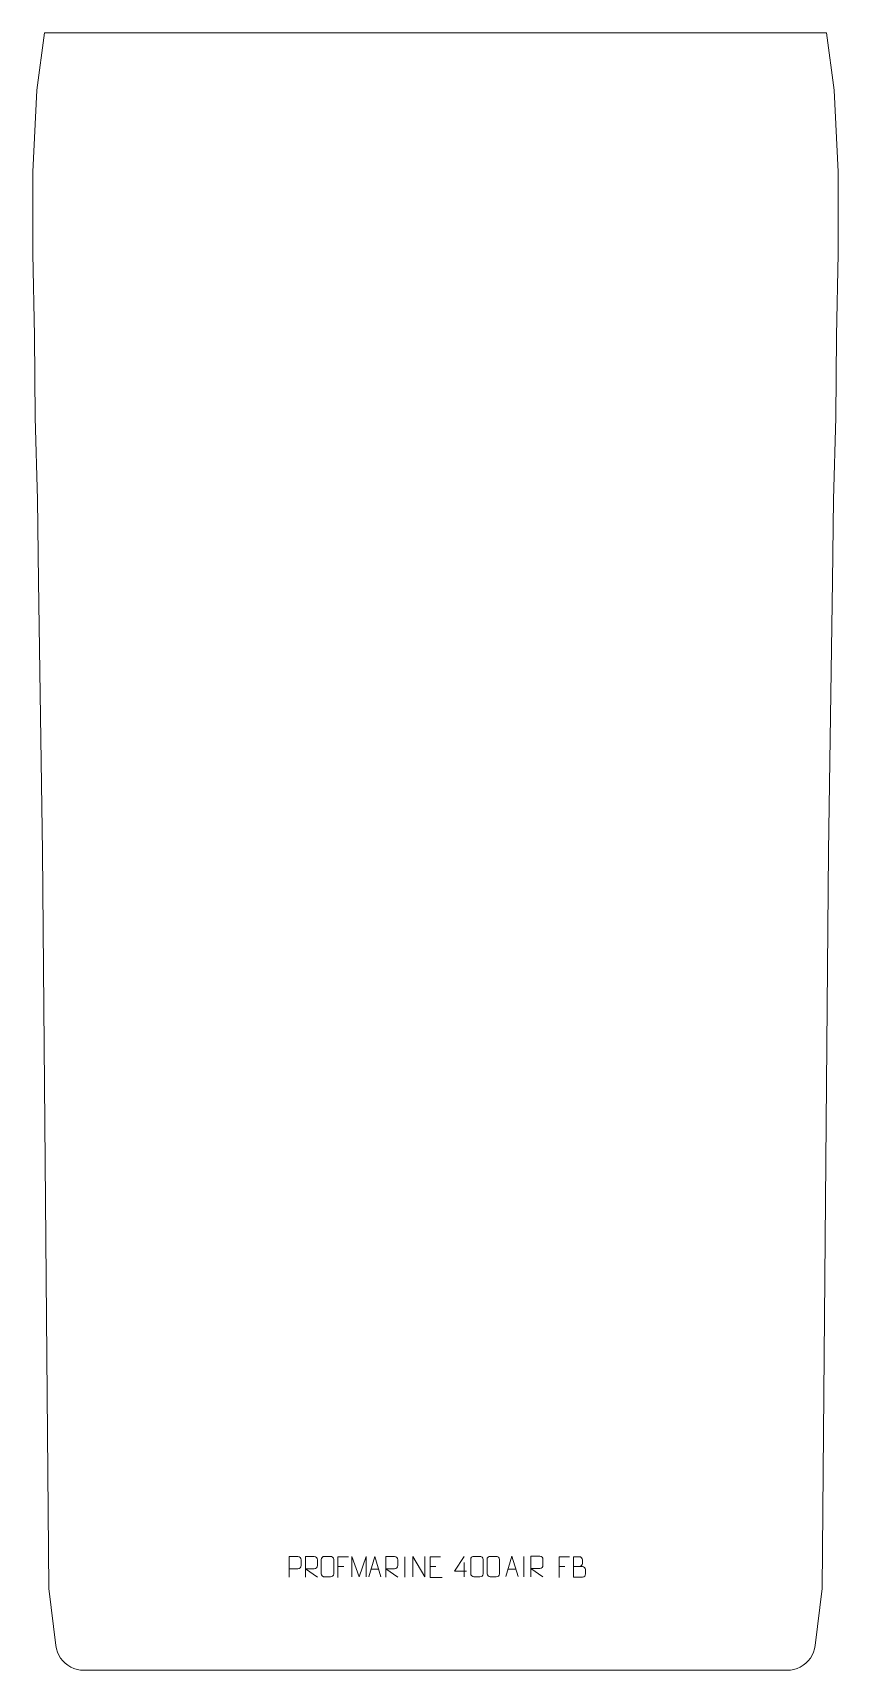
# Model space of a CAD drawing. Header units: millimetres. Extents: x -492 to 492, y -1415 to 585.
import ezdxf

# ---------------------------------------------------------------- set-up
doc = ezdxf.new("R2010")
doc.units = ezdxf.units.MM
doc.header["$MEASUREMENT"] = 0
doc.layers.add('layer 1', color=7, linetype='Continuous')

msp = doc.modelspace()

# ---------------------------------------------------------------- linework, layer by layer
at = {"layer": 'layer 1', "color": 242, "lineweight": 9}
msp.add_open_spline([(452.3889, -1406.3777), (452.3889, -1406.3777), (449.119, -1408.9327), (449.119, -1408.9327), (449.119, -1408.9327), (449.119, -1408.9327), (445.565, -1411.0733), (445.565, -1411.0733), (445.565, -1411.0733), (445.565, -1411.0733), (441.7795, -1412.7726), (441.7795, -1412.7726), (441.7795, -1412.7726), (441.7795, -1412.7726), (437.8178, -1414.0045), (437.8178, -1414.0045), (437.8178, -1414.0045), (437.8178, -1414.0045), (433.7375, -1414.7495), (433.7375, -1414.7495), (433.7375, -1414.7495), (433.7375, -1414.7495), (429.5948, -1414.9991), (429.5948, -1414.9991), (429.5948, -1414.9991), (429.5948, -1414.9991), (-429.5966, -1414.9991), (-429.5966, -1414.9991), (-429.5966, -1414.9991), (-429.5966, -1414.9991), (-433.738, -1414.7495), (-433.738, -1414.7495), (-433.738, -1414.7495), (-433.738, -1414.7495), (-437.8183, -1414.0045), (-437.8183, -1414.0045), (-437.8183, -1414.0045), (-437.8183, -1414.0045), (-441.7813, -1412.7726), (-441.7813, -1412.7726), (-441.7813, -1412.7726), (-441.7813, -1412.7726), (-445.565, -1411.0733), (-445.565, -1411.0733), (-445.565, -1411.0733), (-445.565, -1411.0733), (-449.119, -1408.9327), (-449.119, -1408.9327), (-449.119, -1408.9327), (-449.119, -1408.9327), (-452.3893, -1406.3777), (-452.3893, -1406.3777), (-452.3893, -1406.3777), (-452.3893, -1406.3777), (-455.328, -1403.45), (-455.328, -1403.45), (-455.328, -1403.45), (-455.328, -1403.45), (-457.8936, -1400.1895), (-457.8936, -1400.1895), (-457.8936, -1400.1895), (-457.8936, -1400.1895), (-460.0502, -1396.6448), (-460.0502, -1396.6448), (-460.0502, -1396.6448), (-460.0502, -1396.6448), (-461.7632, -1392.8659), (-461.7632, -1392.8659), (-461.7632, -1392.8659), (-461.7632, -1392.8659), (-463.0093, -1388.9087), (-463.0093, -1388.9087), (-463.0093, -1388.9087), (-463.0093, -1388.9087), (-463.7715, -1384.8301), (-463.7715, -1384.8301), (-463.7715, -1384.8301), (-463.7715, -1384.8301), (-472.5005, -1315.0001), (-472.5005, -1315.0001), (-472.5005, -1315.0001), (-472.5005, -1315.0001), (-480.0007, -415.0008), (-480.0007, -415.0008), (-480.0007, -415.0008), (-480.0007, -415.0008), (-485.0008, -85.0004), (-485.0008, -85.0004), (-485.0008, -85.0004), (-485.0008, -85.0004), (-485.9998, 15.0004), (-485.9998, 15.0004), (-485.9998, 15.0004), (-485.9998, 15.0004), (-488.9997, 114.9994), (-488.9997, 114.9994), (-488.9997, 114.9994), (-488.9997, 114.9994), (-490.0009, 214.9997), (-490.0009, 214.9997), (-490.0009, 214.9997), (-490.0009, 214.9997), (-491.9995, 315), (-491.9995, 315), (-491.9995, 315), (-491.9995, 315), (-491.9995, 414.999), (-491.9995, 414.999), (-491.9995, 414.999), (-491.9995, 414.999), (-486.9993, 514.9998), (-486.9993, 514.9998), (-486.9993, 514.9998), (-486.9993, 514.9998), (-477.5506, 584.9993), (-477.5506, 584.9993), (-477.5506, 584.9993), (-477.5506, 584.9993), (477.5502, 584.9993), (477.5502, 584.9993), (477.5502, 584.9993), (477.5502, 584.9993), (486.9993, 514.9998), (486.9993, 514.9998), (486.9993, 514.9998), (486.9993, 514.9998), (491.9995, 414.999), (491.9995, 414.999), (491.9995, 414.999), (491.9995, 414.999), (491.9995, 315), (491.9995, 315), (491.9995, 315), (491.9995, 315), (489.9991, 214.9997), (489.9991, 214.9997), (489.9991, 214.9997), (489.9991, 214.9997), (488.9997, 114.9994), (488.9997, 114.9994), (488.9997, 114.9994), (488.9997, 114.9994), (485.9998, 15.0004), (485.9998, 15.0004), (485.9998, 15.0004), (485.9998, 15.0004), (484.999, -85.0004), (484.999, -85.0004), (484.999, -85.0004), (484.999, -85.0004), (480.0002, -415.0008), (480.0002, -415.0008), (480.0002, -415.0008), (480.0002, -415.0008), (472.5, -1315.0001), (472.5, -1315.0001), (472.5, -1315.0001), (472.5, -1315.0001), (463.7711, -1384.8301), (463.7711, -1384.8301), (463.7711, -1384.8301), (463.7711, -1384.8301), (463.0088, -1388.9087), (463.0088, -1388.9087), (463.0088, -1388.9087), (463.0088, -1388.9087), (461.7628, -1392.8659), (461.7628, -1392.8659), (461.7628, -1392.8659), (461.7628, -1392.8659), (460.0497, -1396.6448), (460.0497, -1396.6448), (460.0497, -1396.6448), (460.0497, -1396.6448), (457.8932, -1400.1895), (457.8932, -1400.1895), (457.8932, -1400.1895), (457.8932, -1400.1895), (455.3276, -1403.45), (455.3276, -1403.45), (455.3276, -1403.45), (455.3276, -1403.45), (452.3889, -1406.3777), (452.3889, -1406.3777)], degree=3, knots=[0, 0, 0, 0, 0.021276596, 0.021276596, 0.021276596, 0.021276596, 0.042553191, 0.042553191, 0.042553191, 0.042553191, 0.063829787, 0.063829787, 0.063829787, 0.063829787, 0.085106383, 0.085106383, 0.085106383, 0.085106383, 0.106382979, 0.106382979, 0.106382979, 0.106382979, 0.127659574, 0.127659574, 0.127659574, 0.127659574, 0.14893617, 0.14893617, 0.14893617, 0.14893617, 0.170212766, 0.170212766, 0.170212766, 0.170212766, 0.191489362, 0.191489362, 0.191489362, 0.191489362, 0.212765957, 0.212765957, 0.212765957, 0.212765957, 0.234042553, 0.234042553, 0.234042553, 0.234042553, 0.255319149, 0.255319149, 0.255319149, 0.255319149, 0.276595745, 0.276595745, 0.276595745, 0.276595745, 0.29787234, 0.29787234, 0.29787234, 0.29787234, 0.319148936, 0.319148936, 0.319148936, 0.319148936, 0.340425532, 0.340425532, 0.340425532, 0.340425532, 0.361702128, 0.361702128, 0.361702128, 0.361702128, 0.382978723, 0.382978723, 0.382978723, 0.382978723, 0.404255319, 0.404255319, 0.404255319, 0.404255319, 0.425531915, 0.425531915, 0.425531915, 0.425531915, 0.446808511, 0.446808511, 0.446808511, 0.446808511, 0.468085106, 0.468085106, 0.468085106, 0.468085106, 0.489361702, 0.489361702, 0.489361702, 0.489361702, 0.510638298, 0.510638298, 0.510638298, 0.510638298, 0.531914894, 0.531914894, 0.531914894, 0.531914894, 0.553191489, 0.553191489, 0.553191489, 0.553191489, 0.574468085, 0.574468085, 0.574468085, 0.574468085, 0.595744681, 0.595744681, 0.595744681, 0.595744681, 0.617021277, 0.617021277, 0.617021277, 0.617021277, 0.638297872, 0.638297872, 0.638297872, 0.638297872, 0.659574468, 0.659574468, 0.659574468, 0.659574468, 0.680851064, 0.680851064, 0.680851064, 0.680851064, 0.70212766, 0.70212766, 0.70212766, 0.70212766, 0.723404255, 0.723404255, 0.723404255, 0.723404255, 0.744680851, 0.744680851, 0.744680851, 0.744680851, 0.765957447, 0.765957447, 0.765957447, 0.765957447, 0.787234043, 0.787234043, 0.787234043, 0.787234043, 0.808510638, 0.808510638, 0.808510638, 0.808510638, 0.829787234, 0.829787234, 0.829787234, 0.829787234, 0.85106383, 0.85106383, 0.85106383, 0.85106383, 0.872340426, 0.872340426, 0.872340426, 0.872340426, 0.893617021, 0.893617021, 0.893617021, 0.893617021, 0.914893617, 0.914893617, 0.914893617, 0.914893617, 0.936170213, 0.936170213, 0.936170213, 0.936170213, 0.957446809, 0.957446809, 0.957446809, 0.957446809, 1, 1, 1, 1], dxfattribs=at)
at = {"layer": 'layer 1', "color": 250, "lineweight": 9}
for points, knots in [([(-178.8709, -1301.1096), (-178.8709, -1301.1096), (-178.8709, -1276.1499), (-178.8709, -1276.1499), (-178.8709, -1276.1499), (-175.275, -1276.1499), (-171.6788, -1276.1499), (-168.0826, -1276.1499), (-168.0826, -1276.1499), (-165.7568, -1276.1878), (-164.199, -1277.6782), (-164.2032, -1280.045), (-164.2032, -1280.045), (-164.2036, -1282.0811), (-164.2036, -1285.1412), (-164.2032, -1287.1777), (-164.2032, -1287.1777), (-164.2097, -1289.0535), (-166.0224, -1290.9959), (-168.0325, -1291.0151), (-168.0325, -1291.0151), (-168.0325, -1291.0151), (-178.8709, -1291.0151), (-178.8709, -1291.0151)], [0, 0, 0, 0, 0.142857143, 0.142857143, 0.142857143, 0.142857143, 0.285714286, 0.285714286, 0.285714286, 0.285714286, 0.428571429, 0.428571429, 0.428571429, 0.428571429, 0.571428571, 0.571428571, 0.571428571, 0.571428571, 0.714285714, 0.714285714, 0.714285714, 0.714285714, 1, 1, 1, 1]), ([(-158.869, -1301.1065), (-158.869, -1301.1065), (-158.869, -1276.153), (-158.869, -1276.153), (-158.869, -1276.153), (-155.2742, -1276.153), (-151.6787, -1276.153), (-148.0835, -1276.153), (-148.0835, -1276.153), (-145.7582, -1276.1907), (-144.2009, -1277.6807), (-144.205, -1280.0471), (-144.205, -1280.0471), (-144.2054, -1282.0826), (-144.2054, -1285.142), (-144.205, -1287.178), (-144.205, -1287.178), (-144.2115, -1289.0535), (-146.0238, -1290.9953), (-148.0333, -1291.0144), (-148.0333, -1291.0144), (-148.0333, -1291.0144), (-158.869, -1291.0144), (-158.869, -1291.0144), (-158.869, -1291.0144), (-158.869, -1291.0144), (-144.2143, -1301.1065), (-144.2143, -1301.1065)], [0, 0, 0, 0, 0.125, 0.125, 0.125, 0.125, 0.25, 0.25, 0.25, 0.25, 0.375, 0.375, 0.375, 0.375, 0.5, 0.5, 0.5, 0.5, 0.625, 0.625, 0.625, 0.625, 0.75, 0.75, 0.75, 0.75, 1, 1, 1, 1]), ([(-135.5275, -1275.9686), (-133.1608, -1275.9686), (-130.7937, -1275.9686), (-128.4266, -1275.9686), (-128.4266, -1275.9686), (-126.4456, -1275.933), (-124.4191, -1277.4277), (-124.392, -1279.8704), (-124.392, -1279.8704), (-124.3924, -1285.6292), (-124.3924, -1291.3885), (-124.392, -1297.1481), (-124.392, -1297.1481), (-124.5342, -1299.4763), (-126.241, -1300.9589), (-128.4266, -1300.9698), (-128.4266, -1300.9698), (-130.7996, -1300.9694), (-133.1726, -1300.9694), (-135.5452, -1300.9698), (-135.5452, -1300.9698), (-137.5041, -1301.0754), (-139.511, -1299.187), (-139.4996, -1297.1655), (-139.4996, -1297.1655), (-139.4993, -1291.3834), (-139.4993, -1285.6018), (-139.4996, -1279.8205), (-139.4996, -1279.8205), (-139.4953, -1277.6779), (-137.7178, -1275.9551), (-135.5275, -1275.9686)], [0, 0, 0, 0, 0.111111111, 0.111111111, 0.111111111, 0.111111111, 0.222222222, 0.222222222, 0.222222222, 0.222222222, 0.333333333, 0.333333333, 0.333333333, 0.333333333, 0.444444444, 0.444444444, 0.444444444, 0.444444444, 0.555555556, 0.555555556, 0.555555556, 0.555555556, 0.666666667, 0.666666667, 0.666666667, 0.666666667, 0.777777778, 0.777777778, 0.777777778, 0.777777778, 1, 1, 1, 1]), ([(-106.2399, -1276.5913), (-106.2399, -1276.5913), (-119.1139, -1276.5913), (-119.1139, -1276.5913), (-119.1139, -1276.5913), (-119.1139, -1276.5913), (-119.1139, -1301.5449), (-119.1139, -1301.5449)], [0, 0, 0, 0, 0.333333333, 0.333333333, 0.333333333, 0.333333333, 1, 1, 1, 1]), ([(-102.3723, -1300.9499), (-102.3723, -1300.9499), (-102.3723, -1275.992), (-102.3723, -1275.992), (-102.3723, -1275.992), (-102.3723, -1275.992), (-93.4472, -1300.9499), (-93.4472, -1300.9499), (-93.4472, -1300.9499), (-93.4472, -1300.9499), (-84.6873, -1275.9925), (-84.6873, -1275.9925), (-84.6873, -1275.9925), (-84.6873, -1275.9925), (-84.6873, -1300.9499), (-84.6873, -1300.9499)], [0, 0, 0, 0, 0.2, 0.2, 0.2, 0.2, 0.4, 0.4, 0.4, 0.4, 0.6, 0.6, 0.6, 0.6, 1, 1, 1, 1]), ([(-81.5952, -1300.9477), (-81.5952, -1300.9477), (-74.2242, -1275.9942), (-74.2242, -1275.9942), (-74.2242, -1275.9942), (-74.2242, -1275.9942), (-66.6543, -1300.9477), (-66.6543, -1300.9477)], [0, 0, 0, 0, 0.333333333, 0.333333333, 0.333333333, 0.333333333, 1, 1, 1, 1]), ([(-60.869, -1301.1065), (-60.869, -1301.1065), (-60.869, -1276.153), (-60.869, -1276.153), (-60.869, -1276.153), (-57.2742, -1276.153), (-53.6787, -1276.153), (-50.0835, -1276.153), (-50.0835, -1276.153), (-47.7582, -1276.1907), (-46.2009, -1277.6807), (-46.205, -1280.0471), (-46.205, -1280.0471), (-46.2054, -1282.0826), (-46.2054, -1285.142), (-46.205, -1287.178), (-46.205, -1287.178), (-46.2115, -1289.0535), (-48.0238, -1290.9953), (-50.0333, -1291.0144), (-50.0333, -1291.0144), (-50.0333, -1291.0144), (-60.869, -1291.0144), (-60.869, -1291.0144), (-60.869, -1291.0144), (-60.869, -1291.0144), (-46.2143, -1301.1065), (-46.2143, -1301.1065)], [0, 0, 0, 0, 0.125, 0.125, 0.125, 0.125, 0.25, 0.25, 0.25, 0.25, 0.375, 0.375, 0.375, 0.375, 0.5, 0.5, 0.5, 0.5, 0.625, 0.625, 0.625, 0.625, 0.75, 0.75, 0.75, 0.75, 1, 1, 1, 1]), ([(-27.7666, -1300.9477), (-27.7666, -1300.9477), (-27.7666, -1275.9942), (-27.7666, -1275.9942), (-27.7666, -1275.9942), (-27.7666, -1275.9942), (-13.1118, -1300.9477), (-13.1118, -1300.9477), (-13.1118, -1300.9477), (-13.1118, -1300.9477), (-13.1118, -1275.9942), (-13.1118, -1275.9942)], [0, 0, 0, 0, 0.25, 0.25, 0.25, 0.25, 0.5, 0.5, 0.5, 0.5, 1, 1, 1, 1]), ([(6.178, -1276.5913), (6.178, -1276.5913), (-6.6959, -1276.5913), (-6.6959, -1276.5913), (-6.6959, -1276.5913), (-6.6959, -1276.5913), (-6.6959, -1301.5449), (-6.6959, -1301.5449), (-6.6959, -1301.5449), (-6.6959, -1301.5449), (8.1699, -1301.5449), (8.1699, -1301.5449)], [0, 0, 0, 0, 0.25, 0.25, 0.25, 0.25, 0.5, 0.5, 0.5, 0.5, 1, 1, 1, 1]), ([(37.9639, -1294.044), (37.9639, -1294.044), (23.1422, -1294.044), (23.1422, -1294.044), (23.1422, -1294.044), (23.1422, -1294.044), (35.0198, -1275.9735), (35.0198, -1275.9735)], [0, 0, 0, 0, 0.333333333, 0.333333333, 0.333333333, 0.333333333, 1, 1, 1, 1]), ([(46.9724, -1275.9613), (49.3385, -1275.9613), (51.705, -1275.9613), (54.0715, -1275.9613), (54.0715, -1275.9613), (56.052, -1275.9257), (58.078, -1277.42), (58.1051, -1279.8621), (58.1051, -1279.8621), (58.1047, -1285.6195), (58.1047, -1291.3773), (58.1051, -1297.1355), (58.1051, -1297.1355), (57.963, -1299.4631), (56.2566, -1300.9454), (54.0715, -1300.9562), (54.0715, -1300.9562), (51.6991, -1300.9558), (49.3267, -1300.9558), (46.9547, -1300.9562), (46.9547, -1300.9562), (44.9962, -1301.0618), (42.9898, -1299.1739), (43.0012, -1297.1529), (43.0012, -1297.1529), (43.0016, -1291.3723), (43.0016, -1285.592), (43.0012, -1279.8122), (43.0012, -1279.8122), (43.0055, -1277.6702), (44.7826, -1275.9477), (46.9724, -1275.9613)], [0, 0, 0, 0, 0.111111111, 0.111111111, 0.111111111, 0.111111111, 0.222222222, 0.222222222, 0.222222222, 0.222222222, 0.333333333, 0.333333333, 0.333333333, 0.333333333, 0.444444444, 0.444444444, 0.444444444, 0.444444444, 0.555555556, 0.555555556, 0.555555556, 0.555555556, 0.666666667, 0.666666667, 0.666666667, 0.666666667, 0.777777778, 0.777777778, 0.777777778, 0.777777778, 1, 1, 1, 1]), ([(66.9724, -1275.9613), (69.3385, -1275.9613), (71.705, -1275.9613), (74.0715, -1275.9613), (74.0715, -1275.9613), (76.052, -1275.9257), (78.078, -1277.42), (78.1051, -1279.8621), (78.1051, -1279.8621), (78.1047, -1285.6195), (78.1047, -1291.3773), (78.1051, -1297.1355), (78.1051, -1297.1355), (77.963, -1299.4631), (76.2566, -1300.9454), (74.0715, -1300.9562), (74.0715, -1300.9562), (71.6991, -1300.9558), (69.3267, -1300.9558), (66.9547, -1300.9562), (66.9547, -1300.9562), (64.9962, -1301.0618), (62.9898, -1299.1739), (63.0012, -1297.1529), (63.0012, -1297.1529), (63.0016, -1291.3723), (63.0016, -1285.592), (63.0012, -1279.8122), (63.0012, -1279.8122), (63.0055, -1277.6702), (64.7826, -1275.9477), (66.9724, -1275.9613)], [0, 0, 0, 0, 0.111111111, 0.111111111, 0.111111111, 0.111111111, 0.222222222, 0.222222222, 0.222222222, 0.222222222, 0.333333333, 0.333333333, 0.333333333, 0.333333333, 0.444444444, 0.444444444, 0.444444444, 0.444444444, 0.555555556, 0.555555556, 0.555555556, 0.555555556, 0.666666667, 0.666666667, 0.666666667, 0.666666667, 0.777777778, 0.777777778, 0.777777778, 0.777777778, 1, 1, 1, 1]), ([(85.9047, -1300.6267), (85.9047, -1300.6267), (93.2757, -1275.6732), (93.2757, -1275.6732), (93.2757, -1275.6732), (93.2757, -1275.6732), (100.8456, -1300.6267), (100.8456, -1300.6267)], [0, 0, 0, 0, 0.333333333, 0.333333333, 0.333333333, 0.333333333, 1, 1, 1, 1]), ([(116.6309, -1300.7855), (116.6309, -1300.7855), (116.6309, -1275.832), (116.6309, -1275.832), (116.6309, -1275.832), (120.2257, -1275.832), (123.8212, -1275.832), (127.4164, -1275.832), (127.4164, -1275.832), (129.7417, -1275.8697), (131.299, -1277.3597), (131.2949, -1279.7261), (131.2949, -1279.7261), (131.2945, -1281.7616), (131.2945, -1284.821), (131.2949, -1286.857), (131.2949, -1286.857), (131.2884, -1288.7325), (129.4761, -1290.6743), (127.4666, -1290.6934), (127.4666, -1290.6934), (127.4666, -1290.6934), (116.6309, -1290.6934), (116.6309, -1290.6934), (116.6309, -1290.6934), (116.6309, -1290.6934), (131.2856, -1300.7855), (131.2856, -1300.7855)], [0, 0, 0, 0, 0.125, 0.125, 0.125, 0.125, 0.25, 0.25, 0.25, 0.25, 0.375, 0.375, 0.375, 0.375, 0.5, 0.5, 0.5, 0.5, 0.625, 0.625, 0.625, 0.625, 0.75, 0.75, 0.75, 0.75, 1, 1, 1, 1]), ([(163.7601, -1276.5913), (163.7601, -1276.5913), (150.8861, -1276.5913), (150.8861, -1276.5913), (150.8861, -1276.5913), (150.8861, -1276.5913), (150.8861, -1301.5449), (150.8861, -1301.5449)], [0, 0, 0, 0, 0.333333333, 0.333333333, 0.333333333, 0.333333333, 1, 1, 1, 1]), ([(168.5304, -1288.3091), (172.169, -1288.3087), (175.7561, -1288.3087), (179.3955, -1288.3091), (179.3955, -1288.3091), (181.3709, -1288.3264), (183.2945, -1290.0625), (183.2945, -1292.1121), (183.2945, -1292.1121), (183.2941, -1293.2407), (183.2941, -1296.2901), (183.2945, -1297.419), (183.2945, -1297.419), (183.3121, -1299.2769), (181.77, -1301.2908), (179.4485, -1301.2739), (179.4485, -1301.2739), (175.8087, -1301.2735), (172.1693, -1301.2735), (168.5304, -1301.2739), (168.5304, -1301.2739), (168.5304, -1292.9556), (168.5304, -1284.6378), (168.5304, -1276.3203), (168.5304, -1276.3203), (170.9041, -1276.3203), (173.2782, -1276.3203), (175.6524, -1276.3203), (175.6524, -1276.3203), (177.3332, -1276.3027), (179.43, -1278.2132), (179.4477, -1280.1756), (179.4477, -1280.1756), (179.4473, -1282.2417), (179.4473, -1282.3877), (179.4477, -1284.4542), (179.4477, -1284.4542), (179.465, -1286.5203), (177.6105, -1288.3264), (175.6005, -1288.3091)], [0, 0, 0, 0, 0.090909091, 0.090909091, 0.090909091, 0.090909091, 0.181818182, 0.181818182, 0.181818182, 0.181818182, 0.272727273, 0.272727273, 0.272727273, 0.272727273, 0.363636364, 0.363636364, 0.363636364, 0.363636364, 0.454545455, 0.454545455, 0.454545455, 0.454545455, 0.545454545, 0.545454545, 0.545454545, 0.545454545, 0.636363636, 0.636363636, 0.636363636, 0.636363636, 0.727272727, 0.727272727, 0.727272727, 0.727272727, 0.818181818, 0.818181818, 0.818181818, 0.818181818, 1, 1, 1, 1])]:
    msp.add_open_spline(points, degree=3, knots=knots, dxfattribs=at)
for points in [[(-37.3951, -1276.3327), (-37.3951, -1276.3327), (-37.3951, -1301.3068), (-37.3951, -1301.3068)], [(108.1048, -1276.0117), (108.1048, -1276.0117), (108.1048, -1300.9858), (108.1048, -1300.9858)], [(-119.1139, -1288.471), (-119.1139, -1288.471), (-111.9458, -1288.471), (-111.9458, -1288.471)], [(-78.8726, -1291.6983), (-78.8726, -1291.6983), (-69.3769, -1291.6983), (-69.3769, -1291.6983)], [(-6.6959, -1288.471), (-6.6959, -1288.471), (0.4722, -1288.471), (0.4722, -1288.471)], [(35.0198, -1283.2829), (35.0198, -1283.2829), (35.0198, -1300.9476), (35.0198, -1300.9476)], [(88.6273, -1291.3773), (88.6273, -1291.3773), (98.123, -1291.3773), (98.123, -1291.3773)], [(150.8861, -1288.471), (150.8861, -1288.471), (158.0542, -1288.471), (158.0542, -1288.471)]]:
    msp.add_open_spline(points, degree=3, dxfattribs=at)

doc.saveas('drawing.dxf')
